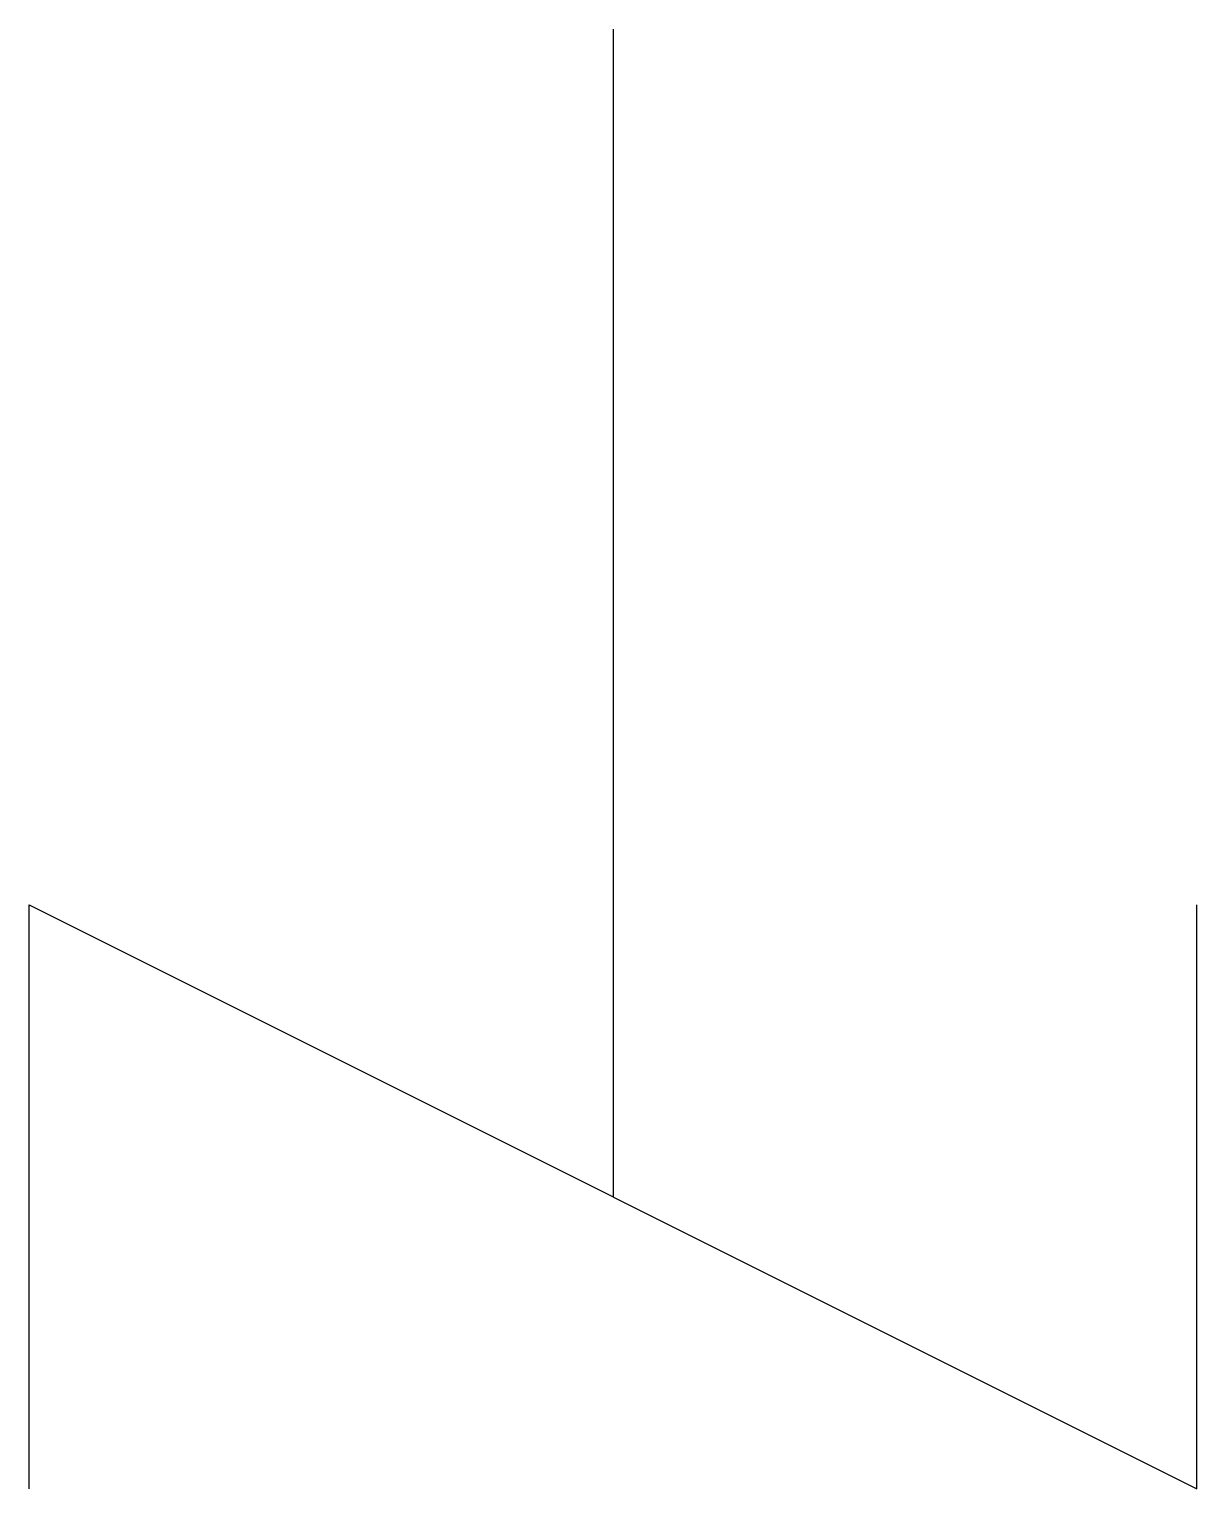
# Model space of a CAD drawing. Extents: x 2.8 to 13.4, y -2.8 to 10.5.
import ezdxf

# ---------------------------------------------------------------- set-up
doc = ezdxf.new("R2010")
doc.units = 0
doc.layers.add('DEFAULT_255_2_778', color=255, linetype='CONTINUOUS')

msp = doc.modelspace()

# ---------------------------------------------------------------- linework, layer by layer
at = {"layer": 'DEFAULT_255_2_778'}
for p, q in [((8.07, 10.451), (8.07, -0.132)), ((2.778, -2.778), (2.778, 2.514)), ((2.778, 2.514), (13.361, -2.778)), ((13.361, -2.778), (13.361, 2.514))]:
    msp.add_line(p, q, dxfattribs=at)

doc.saveas('drawing.dxf')
